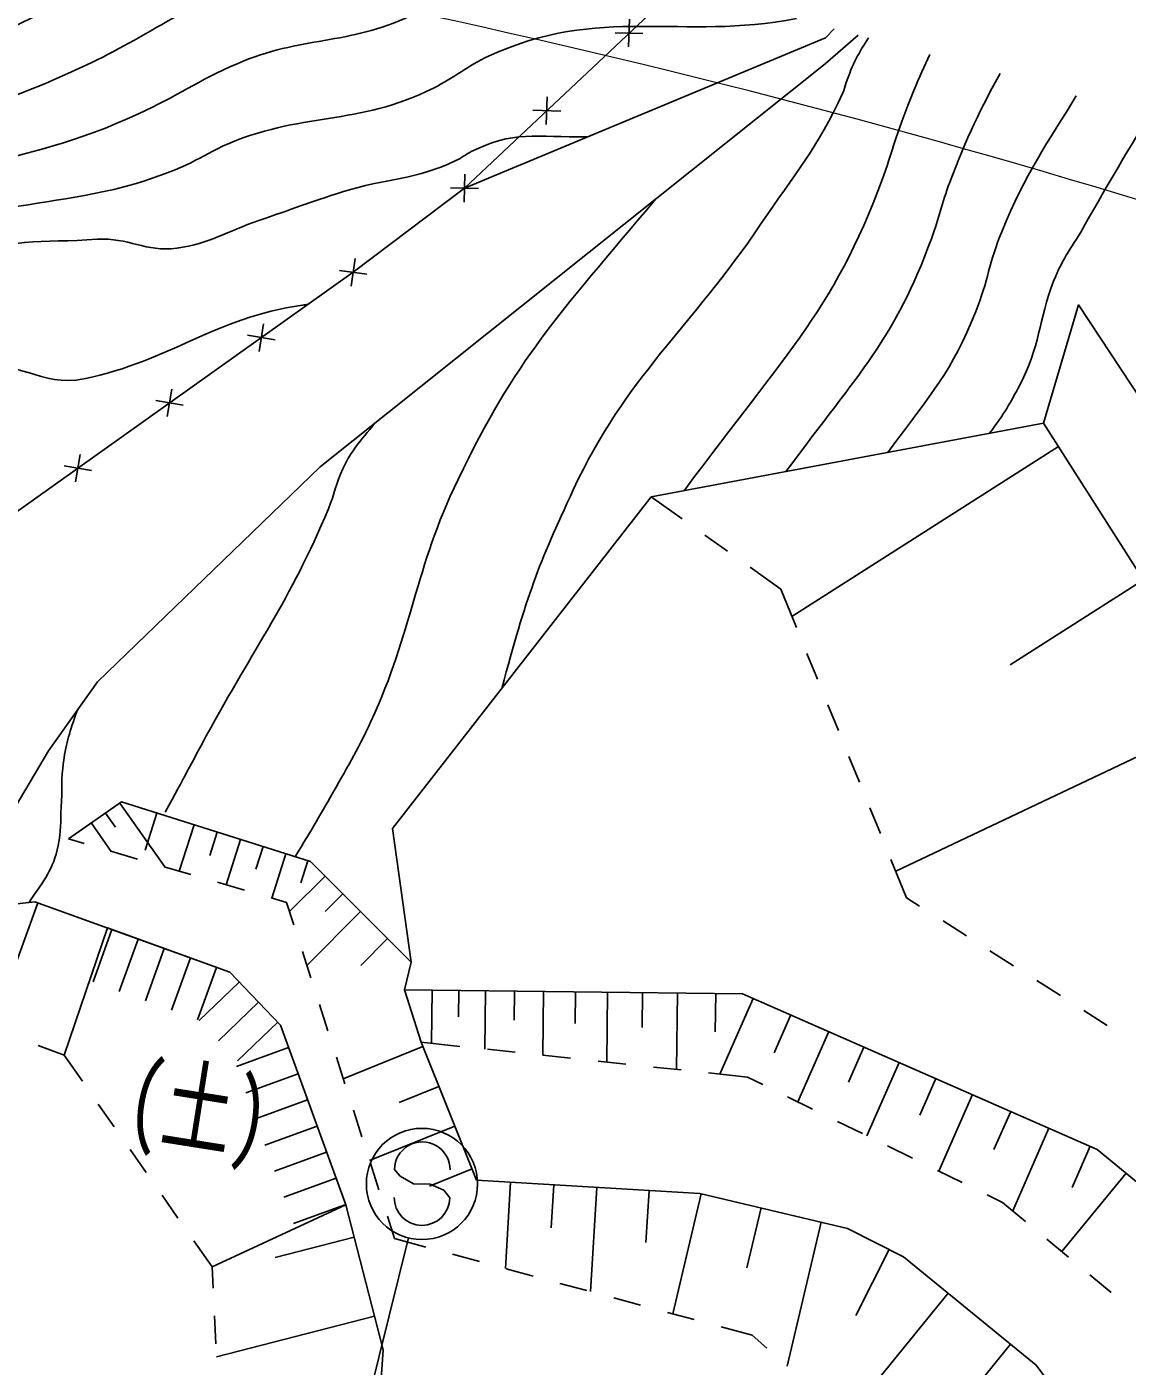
# Model space of a CAD drawing. Units: millimetres, scale not verified. Extents: x 40000 to 680000, y 20000 to 380000.
# Drawn here: x 386742 to 406529, y 315042 to 339123 of the extents above; entities that cross this region are included whole.
import ezdxf
from ezdxf.enums import TextEntityAlignment as Align

# ---------------------------------------------------------------- set-up
doc = ezdxf.new("R2010")
doc.units = ezdxf.units.MM
doc.header["$LTSCALE"] = 1000
for name, color, linetype, lineweight in [('S-BGD', 7, 'Continuous', 25), ('S-STR-HTXT', 7, 'Continuous', 13), ('S-STR-STRC', 7, 'Continuous', 25)]:
    doc.layers.add(name, color=color, linetype=linetype, lineweight=lineweight)
doc.styles.add('ＭＳ ゴシック', font='')
doc.styles.get('ＭＳ ゴシック').set_extended_font_data('MS Gothic')

msp = doc.modelspace()

# ---------------------------------------------------------------- linework, layer by layer
at = {"layer": 'S-BGD'}
for p, q in [((397578, 339260), (397563, 338760)), ((397321, 339017), (397821, 339003)), ((396099, 337866), (396084, 337366)), ((395842, 337624), (396342, 337609)), ((394620, 336472), (394605, 335972)), ((394363, 336230), (394863, 336215)), ((392363, 334743), (392858, 334674)), ((392645, 334956), (392576, 334461)), ((391001, 333781), (390918, 333288)), ((390713, 333576), (391206, 333493)), ((389351, 332607), (389268, 332114)), ((389063, 332402), (389556, 332319)), ((387700, 331433), (387617, 330940)), ((405292, 331575), (400500, 328522)), ((387412, 331228), (387905, 331145)), ((398525, 330275), (397971, 330670)), ((399340, 329695), (398933, 329985)), ((400302, 329010), (399747, 329405)), ((400582, 328321), (400302, 329010)), ((406819, 329179), (404423, 327653)), ((400959, 327395), (400771, 327858)), ((401337, 326469), (401148, 326932)), ((408300, 326758), (402366, 323942)), ((401714, 325543), (401525, 326006)), ((388414, 325167), (389222, 324018)), ((388159, 324988), (388338, 324732)), ((389079, 324988), (388868, 324318)), ((402091, 324617), (401902, 325080)), ((387903, 324808), (388262, 324297)), ((389749, 324777), (389485, 323942)), ((390166, 324645), (390034, 324227)), ((387774, 324439), (387494, 324521)), ((390584, 324513), (390326, 323697)), ((390991, 324384), (390863, 323977)), ((388734, 324160), (388254, 324300)), ((391399, 324256), (391148, 323459)), ((391798, 324130), (391672, 323731)), ((402560, 323465), (402280, 324154)), ((389694, 323881), (389214, 324021)), ((390654, 323602), (390174, 323742)), ((392106, 323855), (391467, 323215)), ((391414, 323381), (391135, 323462)), ((392426, 323535), (392106, 323216)), ((402795, 323315), (402560, 323465)), ((386943, 323373), (386553, 322293)), ((391544, 322977), (391414, 323381)), ((392745, 323216), (391778, 322247)), ((403639, 322779), (403217, 323047)), ((388273, 322892), (387933, 321952)), ((388743, 322722), (388403, 321782)), ((393230, 322733), (392747, 322248)), ((389214, 322552), (388874, 321612)), ((391850, 322025), (391697, 322501)), ((404483, 322242), (404061, 322510)), ((389684, 322382), (389344, 321442)), ((390154, 322212), (389814, 321272)), ((405327, 321705), (404905, 321974)), ((390563, 321947), (389841, 321256)), ((394031, 321805), (394020, 320848)), ((394509, 321799), (394504, 321321)), ((394988, 321794), (394976, 320745)), ((395512, 321787), (395506, 321263)), ((396036, 321781), (396023, 320633)), ((396610, 321775), (396604, 321201)), ((397184, 321768), (397170, 320511)), ((397813, 321761), (397806, 321132)), ((398442, 321753), (398426, 320376)), ((399130, 321745), (399122, 321057)), ((390909, 321586), (390187, 320895)), ((392156, 321072), (392003, 321548)), ((399801, 321656), (399203, 320293)), ((400482, 321357), (400183, 320676)), ((406170, 321169), (405749, 321437)), ((391255, 321225), (390533, 320534)), ((401164, 321058), (400609, 319793)), ((387413, 320635), (386947, 320808)), ((391450, 320771), (390510, 320429)), ((393864, 320789), (392432, 320212)), ((394528, 320793), (393832, 320868)), ((401796, 320781), (401519, 320148)), ((387742, 320166), (387413, 320635)), ((387742, 320166), (387413, 320635)), ((392462, 320120), (392309, 320596)), ((395523, 320687), (395026, 320740)), ((396517, 320580), (396020, 320634)), ((397511, 320474), (397014, 320527)), ((391621, 320301), (390681, 319959)), ((398506, 320368), (398009, 320421)), ((399699, 320240), (399003, 320315)), ((402428, 320503), (401850, 319185)), ((394153, 320073), (393436, 319784)), ((399974, 320105), (399699, 320240)), ((403088, 320214), (402798, 319555)), ((391792, 319831), (390852, 319489)), ((400871, 319665), (400422, 319885)), ((403747, 319925), (403144, 318550)), ((388314, 319346), (388028, 319756)), ((388314, 319346), (388028, 319756)), ((392767, 319168), (392615, 319644)), ((404434, 319623), (404133, 318936)), ((391963, 319361), (391023, 319019)), ((394441, 319357), (392906, 318738)), ((401769, 319224), (401320, 319444)), ((405122, 319321), (404470, 317836)), ((388887, 318526), (388601, 318936)), ((388887, 318526), (388601, 318936)), ((392134, 318891), (391194, 318549)), ((402667, 318784), (402218, 319004)), ((405864, 318996), (405539, 318253)), ((393073, 318216), (392920, 318692)), ((394750, 318589), (393982, 318280)), ((392305, 318421), (391365, 318079)), ((395441, 318351), (395347, 316798)), ((403564, 318343), (403116, 318563)), ((406511, 318513), (405353, 317103)), ((389460, 317707), (389174, 318116)), ((389460, 317707), (389174, 318116)), ((396217, 318304), (396170, 317528)), ((396994, 318257), (396880, 316384)), ((397931, 318200), (397874, 317264)), ((398867, 318140), (398360, 315984)), ((404288, 317988), (404013, 318123)), ((392476, 317951), (391536, 317610)), ((399945, 317887), (399691, 316809)), ((404701, 317645), (404288, 317988)), ((393356, 317336), (393226, 317740)), ((401023, 317633), (400414, 315046)), ((390075, 316827), (389747, 317297)), ((390075, 316827), (389747, 317297)), ((392628, 317363), (391208, 316997)), ((393916, 317184), (393356, 317336)), ((402248, 317141), (401647, 315956)), ((405471, 317005), (405086, 317325)), ((394881, 316924), (394399, 317054)), ((390093, 316446), (390075, 316827)), ((395847, 316663), (395364, 316793)), ((406240, 316366), (405855, 316686)), ((396812, 316402), (396329, 316532)), ((397778, 316141), (397295, 316272)), ((403311, 316353), (401480, 314110)), ((390141, 315447), (390117, 315947)), ((392995, 315944), (390153, 315210)), ((398743, 315881), (398260, 316011)), ((399785, 315599), (399226, 315750)), ((400048, 315369), (399785, 315599)), ((404432, 315438), (403517, 314316))]:
    msp.add_line(p, q, dxfattribs=at)
for points in [[(333355, 324427), (334162, 324816), (332377, 331977), (331973, 336758), (332199, 338673), (332855, 339528), (335271, 340605), (337746, 336433), (339599, 334713), (348052, 329752), (350587, 328521), (356166, 323610), (358397, 320249), (362958, 320293), (373207, 324099), (378308, 324718), (380547, 325627), (384357, 328838), (392611, 334709), (394613, 336222), (398430, 339820)], [(394613, 336222), (401104, 338922), (401258, 339088)], [(385424, 323229), (387130, 326103), (388012, 327346), (392016, 331211), (401098, 338456), (401692, 338972)], [(422681, 296664), (421659, 298144), (417509, 310006), (417481, 311794), (415688, 317550), (413928, 322223), (409277, 328626), (405655, 334123), (405024, 331997), (397971, 330670), (393316, 324708), (393655, 322309), (393531, 321811), (393832, 320868), (394831, 318388)], [(405024, 331997), (408121, 327136), (413394, 316027), (415450, 309428), (420134, 296642), (420312, 296370)], [(387494, 324521), (388444, 325188), (391845, 324115), (393655, 322309), (393531, 321811), (393832, 320868), (394831, 318388), (398847, 318145), (401499, 317521), (402506, 317011), (404892, 315063), (407559, 311467), (411617, 304974), (412896, 304470), (414003, 303397)], [(378308, 324718), (385424, 323229), (386885, 323394), (390391, 322126), (391302, 321175), (392478, 317945), (393152, 315335), (392759, 309662), (391863, 307523), (390945, 305211)], [(387413, 320635), (388194, 322921), (390391, 322126), (391302, 321175), (392478, 317945), (390075, 316827)], [(393531, 321811), (399610, 321740), (405990, 318941), (409009, 316460)]]:
    msp.add_lwpolyline(points, dxfattribs=at)
for points, knots in [([(343535, 347428), (343521, 347250), (343508, 347063), (343499, 346861), (343463, 346044), (343010, 345522), (343339, 344773), (344620, 341855), (345966, 340534), (347977, 338061), (348111, 337895), (348176, 337791), (348331, 337643), (349973, 336070), (350968, 335270), (352622, 333708), (352715, 333620), (352745, 333549), (352844, 333467), (354922, 331742), (356278, 331017), (358341, 329275), (359234, 328520), (359534, 327892), (360359, 327063), (361576, 325840), (361892, 324331), (363595, 324057), (366700, 323558), (368293, 325491), (371361, 326185), (372041, 326339), (372436, 326359), (373127, 326457), (373956, 326575), (374423, 326621), (375255, 326721), (376320, 326850), (376941, 326784), (377984, 327035), (378490, 327157), (378843, 327111), (379260, 327423), (381075, 328778), (381522, 330173), (383277, 331604), (384145, 332312), (384675, 332790), (385772, 333016), (386539, 333175), (386998, 332635), (387766, 332794), (389354, 333123), (390095, 333888), (391700, 334119), (391739, 334124), (391753, 334128), (391799, 334132)], [0, 0, 0, 0, 1, 1, 1, 2, 2, 2, 3, 3, 3, 4, 4, 4, 5, 5, 5, 6, 6, 6, 7, 7, 7, 8, 8, 8, 9, 9, 9, 10, 10, 10, 11, 11, 11, 12, 12, 12, 13, 13, 13, 14, 14, 14, 15, 15, 15, 16, 16, 16, 17, 17, 17, 18, 18, 18, 19, 19, 19, 19]), ([(344434, 347281), (344329, 346405), (343953, 345813), (344257, 344934), (345047, 342654), (346296, 341759), (347805, 339876), (348361, 339182), (348642, 338763), (349277, 338141), (350639, 336805), (351501, 336161), (352877, 334840), (353286, 334447), (353428, 334139), (353860, 333772), (355650, 332254), (356840, 331636), (358639, 330127), (359616, 329308), (360026, 328700), (360944, 327813), (362033, 326762), (362288, 325408), (363784, 325176), (366512, 324752), (367908, 326434), (370601, 327043), (371562, 327260), (372119, 327286), (373094, 327427), (374264, 327596), (374924, 327661), (376098, 327800), (376781, 327882), (377176, 327854), (377849, 328002), (378175, 328073), (378403, 328046), (378667, 328251), (379826, 329151), (380206, 329944), (381197, 331027), (381672, 331547), (381926, 331850), (382422, 332352), (383376, 333318), (384028, 333734), (385085, 334586), (385235, 334707), (385315, 334783), (385484, 334876), (386360, 335356), (387009, 335231), (388006, 335302), (388567, 335342), (388881, 335065), (389438, 335143), (390041, 335227), (390339, 335445), (390916, 335640), (391504, 335840), (391827, 335967), (392418, 336155), (393206, 336406), (393712, 336362), (394459, 336718), (394571, 336772), (394624, 336821), (394734, 336878), (395465, 337255), (395908, 337141), (396823, 337142)], [0, 0, 0, 0, 1, 1, 1, 2, 2, 2, 3, 3, 3, 4, 4, 4, 5, 5, 5, 6, 6, 6, 7, 7, 7, 8, 8, 8, 9, 9, 9, 10, 10, 10, 11, 11, 11, 12, 12, 12, 13, 13, 13, 14, 14, 14, 15, 15, 15, 16, 16, 16, 17, 17, 17, 18, 18, 18, 19, 19, 19, 20, 20, 20, 21, 21, 21, 22, 22, 22, 23, 23, 23, 24, 24, 24, 24]), ([(345275, 347150), (345143, 346478), (344994, 345898), (345176, 345095), (345539, 343496), (346618, 342979), (347634, 341692), (348602, 340464), (349149, 339774), (350224, 338638), (351282, 337518), (352033, 337052), (353132, 335971), (353849, 335266), (354119, 334740), (354876, 334078), (356377, 332764), (357403, 332255), (358937, 330980), (360001, 330096), (360473, 329459), (361529, 328564), (362520, 327724), (362869, 326696), (364156, 326525), (366421, 326224), (367604, 327438), (369841, 327901), (371087, 328159), (371801, 328214), (373060, 328397), (374572, 328617), (375424, 328699), (376941, 328879), (377242, 328915), (377416, 328906), (377713, 328968), (377858, 328998), (377946, 329007), (378075, 329078), (378760, 329458), (379045, 329827), (379603, 330377), (380560, 331320), (380839, 332077), (381747, 333068), (382538, 333933), (383055, 334370), (384046, 334997), (385957, 336207), (387535, 335712), (389600, 336636), (389865, 336755), (389998, 336854), (390263, 336974), (391662, 337609), (392683, 337327), (394053, 338020), (394456, 338224), (394645, 338408), (395054, 338598), (397039, 339523), (398510, 338870), (400583, 339270)], [0, 0, 0, 0, 1, 1, 1, 2, 2, 2, 3, 3, 3, 4, 4, 4, 5, 5, 5, 6, 6, 6, 7, 7, 7, 8, 8, 8, 9, 9, 9, 10, 10, 10, 11, 11, 11, 12, 12, 12, 13, 13, 13, 14, 14, 14, 15, 15, 15, 16, 16, 16, 17, 17, 17, 18, 18, 18, 19, 19, 19, 20, 20, 20, 21, 21, 21, 21]), ([(345994, 347067), (345839, 346475), (345764, 345910), (346095, 345256), (346487, 344482), (346911, 344176), (347462, 343507), (348886, 341779), (349590, 340722), (351170, 339135), (351999, 338303), (352551, 337928), (353387, 337102), (354415, 336088), (354827, 335359), (355892, 334383), (357103, 333273), (357966, 332875), (359235, 331833), (360390, 330886), (360961, 330266), (362113, 329315), (362920, 328649), (363181, 327808), (364216, 327657), (366144, 327376), (367168, 328388), (369081, 328759), (370612, 329056), (371481, 329161), (373027, 329367), (374360, 329545), (375107, 329639), (376444, 329786), (376872, 329834), (377133, 329755), (377540, 329895), (377976, 330043), (378200, 330210), (378534, 330526), (379707, 331633), (380009, 332570), (381071, 333784), (381721, 334526), (382187, 334857), (383006, 335407), (384995, 336743), (386578, 336549), (388751, 337557), (389455, 337883), (389809, 338151), (390522, 338459), (391685, 338962), (392502, 338784), (393648, 339323), (394352, 339653), (394649, 340034), (395373, 340318), (395502, 340369), (395629, 340414), (395752, 340452)], [0, 0, 0, 0, 1, 1, 1, 2, 2, 2, 3, 3, 3, 4, 4, 4, 5, 5, 5, 6, 6, 6, 7, 7, 7, 8, 8, 8, 9, 9, 9, 10, 10, 10, 11, 11, 11, 12, 12, 12, 13, 13, 13, 14, 14, 14, 15, 15, 15, 16, 16, 16, 17, 17, 17, 18, 18, 18, 19, 19, 19, 20, 20, 20, 20]), ([(346881, 346964), (346796, 346479), (346792, 345984), (347014, 345417), (347041, 345346), (347075, 345314), (347124, 345256), (349018, 343011), (349999, 341668), (352116, 339633), (352699, 339072), (353061, 338796), (353642, 338234), (354995, 336924), (355487, 335923), (356908, 334688), (357882, 333842), (358519, 333483), (359533, 332686), (360795, 331694), (361434, 331055), (362698, 330066), (363400, 329516), (363640, 328833), (364521, 328690), (366029, 328444), (366822, 329320), (368321, 329617), (370133, 329977), (371160, 330118), (372994, 330337), (374076, 330466), (374685, 330511), (375771, 330592), (376339, 330634), (376763, 330339), (377226, 330670), (378806, 331799), (379090, 333063), (380396, 334500), (380935, 335092), (381312, 335357), (381967, 335818), (384046, 337278), (385616, 337371), (387902, 338477), (389038, 339027), (389598, 339505), (390780, 339945), (391716, 340293), (392323, 340238), (393243, 340625), (393434, 340704), (393602, 340791), (393757, 340881)], [0, 0, 0, 0, 1, 1, 1, 2, 2, 2, 3, 3, 3, 4, 4, 4, 5, 5, 5, 6, 6, 6, 7, 7, 7, 8, 8, 8, 9, 9, 9, 10, 10, 10, 11, 11, 11, 12, 12, 12, 13, 13, 13, 14, 14, 14, 15, 15, 15, 16, 16, 16, 17, 17, 17, 18, 18, 18, 18]), ([(348700, 346753), (348727, 346618), (348762, 346479), (348806, 346335), (349202, 345028), (349632, 344348), (350427, 343238), (351353, 341944), (351935, 341254), (353062, 340130), (353376, 339818), (353578, 339671), (353897, 339365), (355572, 337758), (356149, 336490), (357924, 334993), (358641, 334390), (359089, 334111), (359831, 333539), (361192, 332491), (361870, 331793), (363283, 330817), (363877, 330406), (364127, 329931), (364840, 329821), (365921, 329654), (366489, 330260), (367561, 330475), (369654, 330895), (370843, 331047), (372961, 331307), (373876, 331420), (374390, 331493), (375312, 331515), (375937, 331530), (376399, 331086), (376911, 331445), (378415, 332499), (378540, 333809), (379721, 335216), (380117, 335687), (380430, 335867), (380928, 336228), (383110, 337809), (384657, 338166), (387053, 339398), (388607, 340196), (389412, 340789), (391036, 341429)], [0, 0, 0, 0, 1, 1, 1, 2, 2, 2, 3, 3, 3, 4, 4, 4, 5, 5, 5, 6, 6, 6, 7, 7, 7, 8, 8, 8, 9, 9, 9, 10, 10, 10, 11, 11, 11, 12, 12, 12, 13, 13, 13, 14, 14, 14, 15, 15, 15, 16, 16, 16, 16]), ([(350658, 346526), (351514, 344492), (352217, 343172), (353557, 341161), (353708, 340934), (353819, 340824), (354009, 340628), (354061, 340573), (354097, 340549), (354152, 340497), (356149, 338591), (356809, 337053), (358940, 335299), (359392, 334928), (359664, 334745), (360129, 334392), (361588, 333287), (362244, 332411), (363867, 331568), (364322, 331331), (364570, 331126), (365078, 331065), (365754, 330983), (366128, 331229), (366801, 331333), (369194, 331705), (370531, 331933), (372928, 332277), (373573, 332370), (373933, 332449), (374584, 332483), (375375, 332525), (375877, 331886), (376597, 332220), (376928, 332374), (377088, 332541), (377297, 332840), (378091, 333978), (378269, 334782), (379046, 335932), (379287, 336288), (379543, 336384), (379889, 336639), (382187, 338333), (383686, 338974), (386205, 340318), (387351, 340930), (388285, 341347), (389215, 341752)], [0, 0, 0, 0, 1, 1, 1, 2, 2, 2, 3, 3, 3, 4, 4, 4, 5, 5, 5, 6, 6, 6, 7, 7, 7, 8, 8, 8, 9, 9, 9, 10, 10, 10, 11, 11, 11, 12, 12, 12, 13, 13, 13, 14, 14, 14, 15, 15, 15, 16, 16, 16, 16]), ([(352708, 346288), (353230, 345152), (353784, 344175), (354686, 342907), (354930, 342563), (355105, 342399), (355351, 342057), (356416, 340578), (356634, 339501), (357717, 338035), (358484, 336996), (358988, 336458), (359957, 335604), (360130, 335451), (360238, 335378), (360428, 335245), (361587, 334433), (362284, 334046), (363423, 333207), (363850, 332892), (363966, 332531), (364452, 332318), (365023, 332069), (365420, 332150), (366041, 332192), (368744, 332373), (370215, 332854), (372895, 333248), (373186, 333290), (373349, 333317), (373642, 333340), (374679, 333423), (375397, 332449), (376282, 332995), (376302, 333007), (376314, 333015), (376326, 333034), (377207, 334395), (377489, 335286), (378371, 336648), (378503, 336853), (378656, 336901), (378850, 337049), (381248, 338890), (382743, 339719), (385356, 341239), (385955, 341588), (386502, 341880), (387022, 342143)], [0, 0, 0, 0, 1, 1, 1, 2, 2, 2, 3, 3, 3, 4, 4, 4, 5, 5, 5, 6, 6, 6, 7, 7, 7, 8, 8, 8, 9, 9, 9, 10, 10, 10, 11, 11, 11, 12, 12, 12, 13, 13, 13, 14, 14, 14, 15, 15, 15, 16, 16, 16, 16]), ([(395284, 327229), (395723, 328878), (395941, 329455), (396568, 330797), (397536, 332867), (398666, 333681), (399942, 335578), (400548, 336479), (400971, 336945), (401414, 337936), (401442, 337999), (401446, 338039), (401469, 338104), (401594, 338465), (401708, 338665), (401876, 338922)], [0, 0, 0, 0, 1, 1, 1, 2, 2, 2, 3, 3, 3, 4, 4, 4, 5, 5, 5, 5]), ([(398562, 330781), (400416, 333293), (401324, 334084), (402211, 336625), (402291, 336854), (402323, 336986), (402403, 337215), (402596, 337773), (402782, 338221), (402980, 338625)], [0, 0, 0, 0, 1, 1, 1, 2, 2, 2, 3, 3, 3, 3]), ([(400393, 331126), (401722, 332926), (402347, 333502), (403008, 335313), (403151, 335704), (403192, 335937), (403337, 336327), (403622, 337093), (403924, 337714), (404246, 338284)], [0, 0, 0, 0, 1, 1, 1, 2, 2, 2, 3, 3, 3, 3]), ([(402224, 331470), (403027, 332558), (403371, 332920), (403805, 334002), (404025, 334550), (404049, 334893), (404272, 335439), (404692, 336468), (405115, 337068), (405612, 337880)], [0, 0, 0, 0, 1, 1, 1, 2, 2, 2, 3, 3, 3, 3]), ([(404055, 331815), (404333, 332191), (404413, 332334), (404602, 332691), (404960, 333365), (404930, 333838), (405206, 334551), (405371, 334977), (405553, 335173), (405775, 335572), (406194, 336322), (406552, 336910), (406894, 337489)], [0, 0, 0, 0, 1, 1, 1, 2, 2, 2, 3, 3, 3, 4, 4, 4, 4]), ([(391575, 324213), (391880, 324716), (391959, 324851), (392195, 325266), (392494, 325794), (392677, 326083), (392931, 326635), (393686, 328275), (393711, 329359), (394496, 330985), (395544, 333157), (396266, 333904), (398055, 336029)], [0, 0, 0, 0, 1, 1, 1, 2, 2, 2, 3, 3, 3, 4, 4, 4, 4]), ([(389232, 325004), (389592, 325671), (389682, 325838), (389970, 326373), (390830, 327967), (391468, 328786), (392167, 330458), (392281, 330732), (392295, 330906), (392424, 331174), (392597, 331531), (392716, 331654), (393010, 332004)], [0, 0, 0, 0, 1, 1, 1, 2, 2, 2, 3, 3, 3, 4, 4, 4, 4]), ([(387652, 326839), (387509, 326423), (387455, 326281), (387402, 325908), (387357, 325593), (387382, 325412), (387362, 325095), (387345, 324824), (387363, 324669), (387307, 324404), (387215, 323965), (387064, 323796), (386784, 323383)], [0, 0, 0, 0, 1, 1, 1, 2, 2, 2, 3, 3, 3, 4, 4, 4, 4])]:
    msp.add_open_spline(points, degree=3, knots=knots, dxfattribs=at)
at = {"layer": 'S-STR-HTXT'}
msp.add_arc((360465, 184397), 158513, 56.10695, 79.06385, dxfattribs=at)
at = {"layer": 'S-STR-STRC'}
for p, q in [((393453, 318460), (393353, 318578)), ((393698, 318320), (393453, 318460)), ((393998, 318318), (393698, 318320)), ((394243, 318206), (393998, 318318)), ((394349, 318070), (394243, 318206)), ((393606, 317349), (390256, 303910))]:
    msp.add_line(p, q, dxfattribs=at)
msp.add_circle((393848, 318319), 1000, dxfattribs=at)
for centre, start, end in [((393853, 318574), 359.5549, 179.5549), ((393849, 318074), 179.5549, 359.5549)]:
    msp.add_arc(centre, 500, start, end, dxfattribs=at)

# ---------------------------------------------------------------- texts
at = {"layer": 'S-BGD', "style": 'ＭＳ ゴシック', "width": 0.7}
msp.add_text('(土)', height=1320, rotation=350.971, dxfattribs=at).set_placement((389838, 319696), align=Align.MIDDLE_CENTER)

doc.saveas('drawing.dxf')
